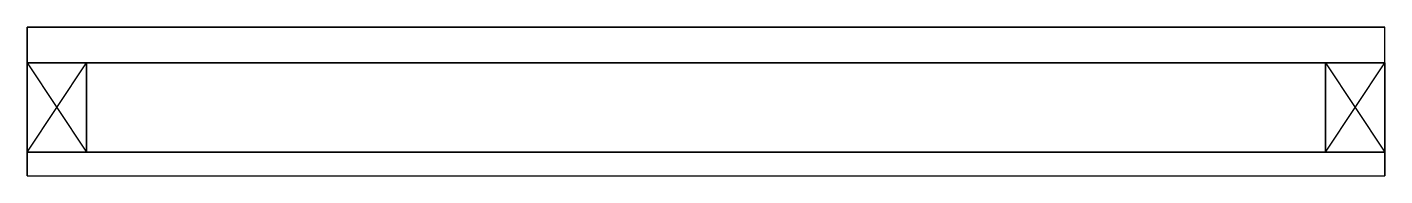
# Model space of a CAD drawing. Extents: x 0 to 228, y -4 to 21.
import ezdxf

# ---------------------------------------------------------------- set-up
doc = ezdxf.new("R2010")
doc.units = 0
doc.layers.get('0').update_dxf_attribs({"linetype": 'CONTINUOUS'})

msp = doc.modelspace()

# ---------------------------------------------------------------- linework, layer by layer
at = {"linetype": 'CONTINUOUS'}
for p, q in [((0, -4), (0, 21)), ((228.5, 21), (0, 21)), ((0, 15), (0, 21)), ((228.5, 21), (0, 21)), ((0, 21), (0, 15)), ((0, 21), (228.5, 21)), ((228.5, -4), (228.5, 21)), ((228.5, 15), (228.5, 21)), ((228.5, 15), (228.5, 21)), ((228.5, 15), (0, 15)), ((0, 15), (228.5, 15)), ((0, 15), (228.5, 15)), ((10, 15), (0, 15)), ((0, 0), (0, 15)), ((10, 15), (0, 15)), ((0, 15), (0, 0)), ((10, 15), (0, 15)), ((0, 15), (0, 0)), ((0, 0), (10, 15)), ((0, 15), (10, 0)), ((10, 15), (10, 0)), ((10, 0), (10, 15)), ((10, 0), (10, 15)), ((228.5, 15), (218.5, 15)), ((218.5, 0), (218.5, 15)), ((228.5, 15), (218.5, 15)), ((218.5, 15), (218.5, 0)), ((228.5, 15), (218.5, 15)), ((218.5, 15), (218.5, 0)), ((218.5, 0), (228.5, 15)), ((218.5, 15), (228.5, 0)), ((228.5, 15), (228.5, 0)), ((228.5, 0), (228.5, 15)), ((228.5, 0), (228.5, 15)), ((0, 0), (228.5, 0)), ((0, 0), (0, -4)), ((228.5, 0), (0, 0)), ((0, 0), (0, -4)), ((228.5, 0), (0, 0)), ((0, 0), (10, 0)), ((0, 0), (10, 0)), ((0, 0), (10, 0)), ((218.5, 0), (228.5, 0)), ((218.5, 0), (228.5, 0)), ((218.5, 0), (228.5, 0)), ((228.5, 0), (228.5, -4)), ((228.5, -4), (228.5, 0)), ((0, -4), (228.5, -4)), ((0, -4), (228.5, -4)), ((0, -4), (228.5, -4))]:
    msp.add_line(p, q, dxfattribs=at)

doc.saveas('drawing.dxf')
